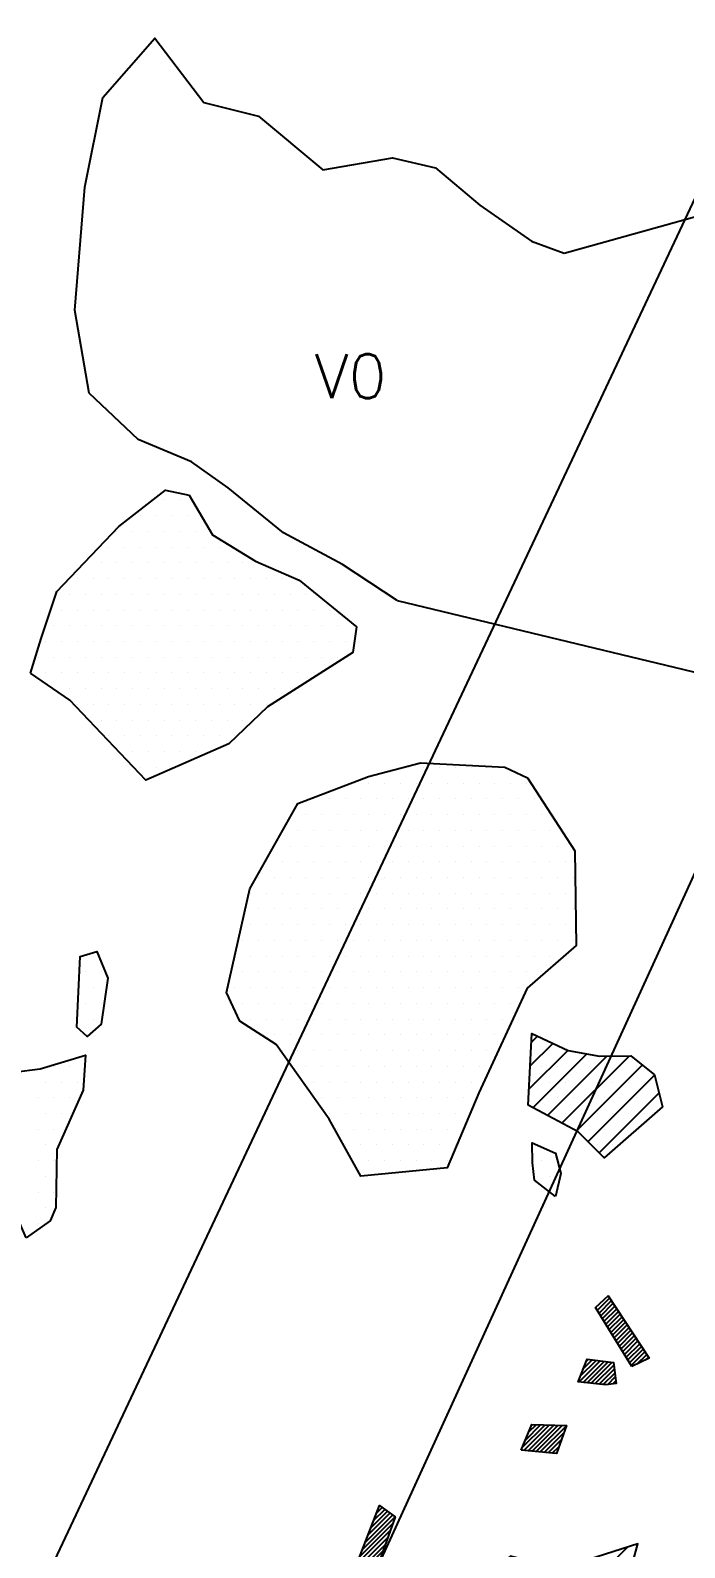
# Model space of a CAD drawing. Header units: metres. Extents: x -9.02 to -4.95, y -14.64 to -9.41.
# Drawn here: x -8 to -7.481, y -12.37 to -11.164 of the extents above; entities that cross this region are included whole.
import ezdxf

# ---------------------------------------------------------------- set-up
doc = ezdxf.new("R2010")
doc.units = ezdxf.units.M
doc.header["$LTSCALE"] = 25
doc.header["$MEASUREMENT"] = 0
doc.linetypes.add('STRICHPUNKTX2', pattern=[2, 1, -0.5, 0, -0.5])
doc.layers.get('0').update_dxf_attribs({"linetype": 'CONTINUOUS'})
for name, color, linetype in [('BEFUND', 1, 'CONTINUOUS'), ('BEFUNDSCHRAFF', 1, 'CONTINUOUS'), ('FEUER', 1, 'CONTINUOUS'), ('GRABUNGSGRENZE', 3, 'STRICHPUNKTX2'), ('KNOCHEN', 2, 'CONTINUOUS'), ('KNOCHENSCHRAFF', 2, 'CONTINUOUS'), ('STEINE', 4, 'CONTINUOUS'), ('STEINESCHRAFF', 4, 'CONTINUOUS')]:
    doc.layers.add(name, color=color, linetype=linetype)
doc.styles.get("Standard").update_dxf_attribs({"font": 'txt.shx'})

# ---------------------------------------------------------------- blocks, each defined once
blk = doc.blocks.new('*X2')
at = {"color": 0}
for p, q in [((-895.17, -1177.31), (-892.89, -1175.03)), ((-895.12, -1176.9), (-892.85, -1174.63)), ((-895.07, -1176.49), (-892.87, -1174.3)), ((-895.01, -1176.09), (-893.18, -1174.26)), ((-894.96, -1175.68), (-893.5, -1174.22)), ((-894.91, -1175.27), (-893.81, -1174.18)), ((-894.85, -1174.87), (-894.13, -1174.14)), ((-894.8, -1174.46), (-894.44, -1174.1)), ((-895.33, -1178.53), (-893.02, -1176.22)), ((-895.28, -1178.12), (-892.98, -1175.82)), ((-895.23, -1177.72), (-892.94, -1175.43)), ((-895.39, -1178.94), (-893.07, -1176.62)), ((-895.26, -1179.17), (-893.11, -1177.02)), ((-894.91, -1179.17), (-893.16, -1177.41)), ((-894.03, -1178.64), (-893.2, -1177.81)), ((-895.34, -1181.72), (-895.31, -1181.69)), ((-895.31, -1182.04), (-894.91, -1181.65)), ((-895.28, -1182.37), (-894.52, -1181.6)), ((-895.25, -1182.69), (-894.12, -1181.56)), ((-895.23, -1183.02), (-893.77, -1181.56)), ((-895.2, -1183.34), (-893.74, -1181.88)), ((-895.17, -1183.67), (-893.7, -1182.2)), ((-895.14, -1183.99), (-893.67, -1182.53)), ((-895.11, -1184.31), (-893.64, -1182.85)), ((-895.08, -1184.64), (-893.61, -1183.17)), ((-895.05, -1184.96), (-893.58, -1183.49)), ((-895.02, -1185.29), (-893.54, -1183.81)), ((-894.78, -1185.4), (-893.51, -1184.13)), ((-894.44, -1185.41), (-893.48, -1184.46)), ((-894.09, -1185.42), (-893.45, -1184.78)), ((-893.74, -1185.43), (-893.42, -1185.1)), ((-893.4, -1185.43), (-893.39, -1185.42)), ((-898.09, -1196.14), (-896.49, -1194.53)), ((-898.04, -1195.73), (-896.68, -1194.37)), ((-897.98, -1195.32), (-896.87, -1194.21)), ((-897.93, -1194.92), (-897.06, -1194.04)), ((-897.88, -1194.51), (-897.25, -1193.88)), ((-897.83, -1194.1), (-897.43, -1193.71)), ((-897.77, -1193.7), (-897.62, -1193.55)), ((-898.14, -1196.54), (-896.3, -1194.7)), ((-898.07, -1196.82), (-896.11, -1194.86)), ((-897.85, -1196.96), (-895.92, -1195.03)), ((-897.63, -1197.09), (-895.73, -1195.19)), ((-897.42, -1197.23), (-895.54, -1195.36)), ((-897.2, -1197.37), (-895.35, -1195.52)), ((-896.98, -1197.5), (-895.16, -1195.69)), ((-896.77, -1197.64), (-894.98, -1195.85)), ((-896.55, -1197.78), (-894.79, -1196.01)), ((-896.33, -1197.92), (-894.6, -1196.18)), ((-896.12, -1198.05), (-894.41, -1196.34)), ((-895.9, -1198.19), (-894.22, -1196.51)), ((-895.69, -1198.33), (-894.03, -1196.67)), ((-895.47, -1198.46), (-893.84, -1196.84)), ((-895.25, -1198.6), (-894.68, -1198.02)), ((-865.14, -1207.73), (-862.76, -1205.36)), ((-865.41, -1207.29), (-864.53, -1206.42)), ((-865.27, -1207.51), (-863.33, -1205.57)), ((-864.8, -1207.75), (-862.57, -1205.51)), ((-864.11, -1207.41), (-862.37, -1205.67)), ((-863.42, -1207.07), (-862.17, -1205.82)), ((-862.73, -1206.74), (-861.97, -1205.98)), ((-862.04, -1206.4), (-861.77, -1206.13)), ((-754.98, -1218.13), (-754, -1217.15)), ((-754.84, -1218.35), (-753.86, -1217.37)), ((-755.11, -1217.92), (-755.06, -1217.86)), ((-754.71, -1218.57), (-753.72, -1217.58)), ((-754.58, -1218.79), (-753.58, -1217.8)), ((-754.44, -1219.01), (-753.44, -1218.01)), ((-754.31, -1219.23), (-753.3, -1218.22)), ((-754.17, -1219.45), (-753.16, -1218.44)), ((-754.04, -1219.67), (-753.02, -1218.65)), ((-753.9, -1219.89), (-752.88, -1218.86)), ((-753.77, -1220.11), (-752.74, -1219.08)), ((-753.64, -1220.33), (-752.6, -1219.29)), ((-753.5, -1220.55), (-752.46, -1219.5)), ((-753.37, -1220.76), (-752.32, -1219.72)), ((-753.23, -1220.98), (-752.18, -1219.93)), ((-753.1, -1221.2), (-752.04, -1220.15)), ((-752.96, -1221.42), (-751.9, -1220.36)), ((-752.83, -1221.64), (-751.76, -1220.57)), ((-752.69, -1221.86), (-751.62, -1220.79)), ((-752.56, -1222.08), (-751.48, -1221)), ((-756.43, -1223.82), (-754.75, -1222.15)), ((-756.31, -1223.35), (-755.07, -1222.12)), ((-756.11, -1223.86), (-754.44, -1222.19)), ((-756.08, -1222.77), (-755.39, -1222.08)), ((-755.86, -1222.19), (-755.71, -1222.04)), ((-755.79, -1223.89), (-754.12, -1222.22)), ((-755.47, -1223.93), (-753.8, -1222.26)), ((-752.43, -1222.3), (-751.34, -1221.21)), ((-752.29, -1222.52), (-751.2, -1221.43)), ((-751.84, -1222.42), (-751.06, -1221.64)), ((-751.15, -1222.08), (-750.92, -1221.86)), ((-755.15, -1223.96), (-753.68, -1222.49)), ((-754.83, -1224), (-753.64, -1222.8)), ((-754.51, -1224.03), (-753.6, -1223.12)), ((-754.16, -1224.03), (-753.56, -1223.43)), ((-753.75, -1223.98), (-753.52, -1223.74)), ((-760.94, -1229.04), (-759.13, -1227.23)), ((-760.8, -1229.26), (-758.78, -1227.24)), ((-760.69, -1228.44), (-759.47, -1227.22)), ((-760.48, -1229.29), (-758.44, -1227.25)), ((-760.44, -1227.83), (-759.81, -1227.21)), ((-760.19, -1227.23), (-760.16, -1227.2)), ((-760.16, -1229.33), (-758.1, -1227.26)), ((-759.84, -1229.36), (-757.75, -1227.27)), ((-759.52, -1229.39), (-757.44, -1227.31)), ((-759.2, -1229.42), (-757.63, -1227.86)), ((-758.88, -1229.46), (-757.83, -1228.41)), ((-758.56, -1229.49), (-758.02, -1228.96)), ((-758.23, -1229.52), (-758.22, -1229.5)), ((-773.17, -1235.97), (-771.45, -1234.25)), ((-772.94, -1235.39), (-771.65, -1234.1)), ((-772.72, -1234.81), (-771.86, -1233.95)), ((-772.49, -1234.23), (-772.06, -1233.8)), ((-772.27, -1233.66), (-772.26, -1233.65)), ((-773.84, -1237.7), (-771.23, -1235.09)), ((-773.62, -1237.13), (-771.04, -1234.55)), ((-773.39, -1236.55), (-771.25, -1234.4)), ((-774.29, -1238.86), (-771.62, -1236.19)), ((-774.08, -1239.01), (-771.81, -1236.74)), ((-774.07, -1238.28), (-771.42, -1235.64)), ((-773.84, -1239.12), (-772.01, -1237.28)), ((-773.6, -1239.23), (-772.2, -1237.83)), ((-773.36, -1239.35), (-772.39, -1238.38)), ((-773.12, -1239.46), (-772.59, -1238.93)), ((-772.88, -1239.57), (-772.78, -1239.47))]:
    blk.add_line(p, q, dxfattribs=at)
blk = doc.blocks.new('*X7')
at = {"color": 0}
for p, q in [((-760.31, -1198.71), (-758.52, -1196.93)), ((-760.21, -1196.84), (-759.72, -1196.36)), ((-760.41, -1200.58), (-757.32, -1197.5)), ((-760.1, -1202.05), (-755.82, -1197.76)), ((-758.95, -1202.66), (-754.23, -1197.94)), ((-757.79, -1203.27), (-752.44, -1197.92)), ((-756.63, -1203.88), (-751.41, -1198.65)), ((-755.72, -1204.73), (-750.43, -1199.45)), ((-754.84, -1205.62), (-750.08, -1200.86)), ((-764.21, -1241.51), (-760.66, -1237.96)), ((-761.79, -1244.39), (-755.18, -1237.78)), ((-760.51, -1244.88), (-752.58, -1236.95)), ((-764.42, -1239.94), (-763.27, -1238.8)), ((-763.52, -1242.58), (-759, -1238.07)), ((-762.71, -1243.54), (-757.28, -1238.12)), ((-759.22, -1245.36), (-752.22, -1238.36)), ((-757.94, -1245.84), (-752.81, -1240.71)), ((-756.24, -1245.91), (-752.94, -1242.61)), ((-754.51, -1245.95), (-752.53, -1243.96))]:
    blk.add_line(p, q, dxfattribs=at)
blk = doc.blocks.new('*X8')
at = {"color": 0}
for p, q in [((-789.375, -1153.75), (-789.375, -1153.75)), ((-788.125, -1153.75), (-788.125, -1153.75)), ((-791.25, -1155), (-791.25, -1155)), ((-790, -1155), (-790, -1155)), ((-788.75, -1155), (-788.75, -1155)), ((-787.5, -1155), (-787.5, -1155)), ((-793.125, -1156.25), (-793.125, -1156.25)), ((-791.875, -1156.25), (-791.875, -1156.25)), ((-790.625, -1156.25), (-790.625, -1156.25)), ((-789.375, -1156.25), (-789.375, -1156.25)), ((-788.125, -1156.25), (-788.125, -1156.25)), ((-786.875, -1156.25), (-786.875, -1156.25)), ((-793.75, -1157.5), (-793.75, -1157.5)), ((-792.5, -1157.5), (-792.5, -1157.5)), ((-791.25, -1157.5), (-791.25, -1157.5)), ((-790, -1157.5), (-790, -1157.5)), ((-788.75, -1157.5), (-788.75, -1157.5)), ((-787.5, -1157.5), (-787.5, -1157.5)), ((-786.25, -1157.5), (-786.25, -1157.5)), ((-785, -1157.5), (-785, -1157.5)), ((-795.625, -1158.75), (-795.625, -1158.75)), ((-794.375, -1158.75), (-794.375, -1158.75)), ((-793.125, -1158.75), (-793.125, -1158.75)), ((-791.875, -1158.75), (-791.875, -1158.75)), ((-790.625, -1158.75), (-790.625, -1158.75)), ((-789.375, -1158.75), (-789.375, -1158.75)), ((-788.125, -1158.75), (-788.125, -1158.75)), ((-786.875, -1158.75), (-786.875, -1158.75)), ((-785.625, -1158.75), (-785.625, -1158.75)), ((-784.375, -1158.75), (-784.375, -1158.75)), ((-783.125, -1158.75), (-783.125, -1158.75)), ((-781.875, -1158.75), (-781.875, -1158.75)), ((-796.25, -1160), (-796.25, -1160)), ((-795, -1160), (-795, -1160)), ((-793.75, -1160), (-793.75, -1160)), ((-792.5, -1160), (-792.5, -1160)), ((-791.25, -1160), (-791.25, -1160)), ((-790, -1160), (-790, -1160)), ((-788.75, -1160), (-788.75, -1160)), ((-787.5, -1160), (-787.5, -1160)), ((-786.25, -1160), (-786.25, -1160)), ((-785, -1160), (-785, -1160)), ((-783.75, -1160), (-783.75, -1160)), ((-782.5, -1160), (-782.5, -1160)), ((-781.25, -1160), (-781.25, -1160)), ((-780, -1160), (-780, -1160)), ((-796.875, -1161.25), (-796.875, -1161.25)), ((-795.625, -1161.25), (-795.625, -1161.25)), ((-794.375, -1161.25), (-794.375, -1161.25)), ((-793.125, -1161.25), (-793.125, -1161.25)), ((-791.875, -1161.25), (-791.875, -1161.25)), ((-790.625, -1161.25), (-790.625, -1161.25)), ((-789.375, -1161.25), (-789.375, -1161.25)), ((-788.125, -1161.25), (-788.125, -1161.25)), ((-786.875, -1161.25), (-786.875, -1161.25)), ((-785.625, -1161.25), (-785.625, -1161.25)), ((-784.375, -1161.25), (-784.375, -1161.25)), ((-783.125, -1161.25), (-783.125, -1161.25)), ((-781.875, -1161.25), (-781.875, -1161.25)), ((-780.625, -1161.25), (-780.625, -1161.25)), ((-779.375, -1161.25), (-779.375, -1161.25)), ((-778.125, -1161.25), (-778.125, -1161.25)), ((-797.5, -1162.5), (-797.5, -1162.5)), ((-796.25, -1162.5), (-796.25, -1162.5)), ((-795, -1162.5), (-795, -1162.5)), ((-793.75, -1162.5), (-793.75, -1162.5)), ((-792.5, -1162.5), (-792.5, -1162.5)), ((-791.25, -1162.5), (-791.25, -1162.5)), ((-790, -1162.5), (-790, -1162.5)), ((-788.75, -1162.5), (-788.75, -1162.5)), ((-787.5, -1162.5), (-787.5, -1162.5)), ((-786.25, -1162.5), (-786.25, -1162.5)), ((-785, -1162.5), (-785, -1162.5)), ((-783.75, -1162.5), (-783.75, -1162.5)), ((-782.5, -1162.5), (-782.5, -1162.5)), ((-781.25, -1162.5), (-781.25, -1162.5)), ((-780, -1162.5), (-780, -1162.5)), ((-778.75, -1162.5), (-778.75, -1162.5)), ((-777.5, -1162.5), (-777.5, -1162.5)), ((-776.25, -1162.5), (-776.25, -1162.5)), ((-798.125, -1163.75), (-798.125, -1163.75)), ((-796.875, -1163.75), (-796.875, -1163.75)), ((-795.625, -1163.75), (-795.625, -1163.75)), ((-794.375, -1163.75), (-794.375, -1163.75)), ((-793.125, -1163.75), (-793.125, -1163.75)), ((-791.875, -1163.75), (-791.875, -1163.75)), ((-790.625, -1163.75), (-790.625, -1163.75)), ((-789.375, -1163.75), (-789.375, -1163.75)), ((-788.125, -1163.75), (-788.125, -1163.75)), ((-786.875, -1163.75), (-786.875, -1163.75)), ((-785.625, -1163.75), (-785.625, -1163.75)), ((-784.375, -1163.75), (-784.375, -1163.75)), ((-783.125, -1163.75), (-783.125, -1163.75)), ((-781.875, -1163.75), (-781.875, -1163.75)), ((-780.625, -1163.75), (-780.625, -1163.75)), ((-779.375, -1163.75), (-779.375, -1163.75)), ((-778.125, -1163.75), (-778.125, -1163.75)), ((-776.875, -1163.75), (-776.875, -1163.75)), ((-775.625, -1163.75), (-775.625, -1163.75)), ((-774.375, -1163.75), (-774.375, -1163.75)), ((-798.75, -1165), (-798.75, -1165)), ((-797.5, -1165), (-797.5, -1165)), ((-796.25, -1165), (-796.25, -1165)), ((-795, -1165), (-795, -1165)), ((-793.75, -1165), (-793.75, -1165)), ((-792.5, -1165), (-792.5, -1165)), ((-791.25, -1165), (-791.25, -1165)), ((-790, -1165), (-790, -1165)), ((-788.75, -1165), (-788.75, -1165)), ((-787.5, -1165), (-787.5, -1165)), ((-786.25, -1165), (-786.25, -1165)), ((-785, -1165), (-785, -1165)), ((-783.75, -1165), (-783.75, -1165)), ((-782.5, -1165), (-782.5, -1165)), ((-781.25, -1165), (-781.25, -1165)), ((-780, -1165), (-780, -1165)), ((-778.75, -1165), (-778.75, -1165)), ((-777.5, -1165), (-777.5, -1165)), ((-776.25, -1165), (-776.25, -1165)), ((-775, -1165), (-775, -1165)), ((-799.375, -1166.25), (-799.375, -1166.25)), ((-798.125, -1166.25), (-798.125, -1166.25)), ((-796.875, -1166.25), (-796.875, -1166.25)), ((-795.625, -1166.25), (-795.625, -1166.25)), ((-794.375, -1166.25), (-794.375, -1166.25)), ((-793.125, -1166.25), (-793.125, -1166.25)), ((-791.875, -1166.25), (-791.875, -1166.25)), ((-790.625, -1166.25), (-790.625, -1166.25)), ((-789.375, -1166.25), (-789.375, -1166.25)), ((-788.125, -1166.25), (-788.125, -1166.25)), ((-786.875, -1166.25), (-786.875, -1166.25)), ((-785.625, -1166.25), (-785.625, -1166.25)), ((-784.375, -1166.25), (-784.375, -1166.25)), ((-783.125, -1166.25), (-783.125, -1166.25)), ((-781.875, -1166.25), (-781.875, -1166.25)), ((-780.625, -1166.25), (-780.625, -1166.25)), ((-779.375, -1166.25), (-779.375, -1166.25)), ((-778.125, -1166.25), (-778.125, -1166.25)), ((-776.875, -1166.25), (-776.875, -1166.25)), ((-775.625, -1166.25), (-775.625, -1166.25)), ((-798.75, -1167.5), (-798.75, -1167.5)), ((-797.5, -1167.5), (-797.5, -1167.5)), ((-796.25, -1167.5), (-796.25, -1167.5)), ((-795, -1167.5), (-795, -1167.5)), ((-793.75, -1167.5), (-793.75, -1167.5)), ((-792.5, -1167.5), (-792.5, -1167.5)), ((-791.25, -1167.5), (-791.25, -1167.5)), ((-790, -1167.5), (-790, -1167.5)), ((-788.75, -1167.5), (-788.75, -1167.5)), ((-787.5, -1167.5), (-787.5, -1167.5)), ((-786.25, -1167.5), (-786.25, -1167.5)), ((-785, -1167.5), (-785, -1167.5)), ((-783.75, -1167.5), (-783.75, -1167.5)), ((-782.5, -1167.5), (-782.5, -1167.5)), ((-781.25, -1167.5), (-781.25, -1167.5)), ((-780, -1167.5), (-780, -1167.5)), ((-778.75, -1167.5), (-778.75, -1167.5)), ((-777.5, -1167.5), (-777.5, -1167.5)), ((-798.125, -1168.75), (-798.125, -1168.75)), ((-796.875, -1168.75), (-796.875, -1168.75)), ((-795.625, -1168.75), (-795.625, -1168.75)), ((-794.375, -1168.75), (-794.375, -1168.75)), ((-793.125, -1168.75), (-793.125, -1168.75)), ((-791.875, -1168.75), (-791.875, -1168.75)), ((-790.625, -1168.75), (-790.625, -1168.75)), ((-789.375, -1168.75), (-789.375, -1168.75)), ((-788.125, -1168.75), (-788.125, -1168.75)), ((-786.875, -1168.75), (-786.875, -1168.75)), ((-785.625, -1168.75), (-785.625, -1168.75)), ((-784.375, -1168.75), (-784.375, -1168.75)), ((-783.125, -1168.75), (-783.125, -1168.75)), ((-781.875, -1168.75), (-781.875, -1168.75)), ((-780.625, -1168.75), (-780.625, -1168.75)), ((-779.375, -1168.75), (-779.375, -1168.75)), ((-796.25, -1170), (-796.25, -1170)), ((-795, -1170), (-795, -1170)), ((-793.75, -1170), (-793.75, -1170)), ((-792.5, -1170), (-792.5, -1170)), ((-791.25, -1170), (-791.25, -1170)), ((-790, -1170), (-790, -1170)), ((-788.75, -1170), (-788.75, -1170)), ((-787.5, -1170), (-787.5, -1170)), ((-786.25, -1170), (-786.25, -1170)), ((-785, -1170), (-785, -1170)), ((-783.75, -1170), (-783.75, -1170)), ((-782.5, -1170), (-782.5, -1170)), ((-781.25, -1170), (-781.25, -1170)), ((-794.375, -1171.25), (-794.375, -1171.25)), ((-793.125, -1171.25), (-793.125, -1171.25)), ((-791.875, -1171.25), (-791.875, -1171.25)), ((-790.625, -1171.25), (-790.625, -1171.25)), ((-789.375, -1171.25), (-789.375, -1171.25)), ((-788.125, -1171.25), (-788.125, -1171.25)), ((-786.875, -1171.25), (-786.875, -1171.25)), ((-785.625, -1171.25), (-785.625, -1171.25)), ((-784.375, -1171.25), (-784.375, -1171.25)), ((-783.125, -1171.25), (-783.125, -1171.25)), ((-793.75, -1172.5), (-793.75, -1172.5)), ((-792.5, -1172.5), (-792.5, -1172.5)), ((-791.25, -1172.5), (-791.25, -1172.5)), ((-790, -1172.5), (-790, -1172.5)), ((-788.75, -1172.5), (-788.75, -1172.5)), ((-787.5, -1172.5), (-787.5, -1172.5)), ((-786.25, -1172.5), (-786.25, -1172.5)), ((-785, -1172.5), (-785, -1172.5)), ((-783.75, -1172.5), (-783.75, -1172.5)), ((-791.875, -1173.75), (-791.875, -1173.75)), ((-790.625, -1173.75), (-790.625, -1173.75)), ((-789.375, -1173.75), (-789.375, -1173.75)), ((-788.125, -1173.75), (-788.125, -1173.75)), ((-786.875, -1173.75), (-786.875, -1173.75)), ((-791.25, -1175), (-791.25, -1175)), ((-790, -1175), (-790, -1175)), ((-788.75, -1175), (-788.75, -1175)), ((-770, -1175), (-770, -1175)), ((-768.75, -1175), (-768.75, -1175)), ((-767.5, -1175), (-767.5, -1175)), ((-766.25, -1175), (-766.25, -1175)), ((-765, -1175), (-765, -1175)), ((-763.75, -1175), (-763.75, -1175)), ((-762.5, -1175), (-762.5, -1175)), ((-774.375, -1176.25), (-774.375, -1176.25)), ((-773.125, -1176.25), (-773.125, -1176.25)), ((-771.875, -1176.25), (-771.875, -1176.25)), ((-770.625, -1176.25), (-770.625, -1176.25)), ((-769.375, -1176.25), (-769.375, -1176.25)), ((-768.125, -1176.25), (-768.125, -1176.25)), ((-766.875, -1176.25), (-766.875, -1176.25)), ((-765.625, -1176.25), (-765.625, -1176.25)), ((-764.375, -1176.25), (-764.375, -1176.25)), ((-763.125, -1176.25), (-763.125, -1176.25)), ((-761.875, -1176.25), (-761.875, -1176.25)), ((-760.625, -1176.25), (-760.625, -1176.25)), ((-777.5, -1177.5), (-777.5, -1177.5)), ((-776.25, -1177.5), (-776.25, -1177.5)), ((-775, -1177.5), (-775, -1177.5)), ((-773.75, -1177.5), (-773.75, -1177.5)), ((-772.5, -1177.5), (-772.5, -1177.5)), ((-771.25, -1177.5), (-771.25, -1177.5)), ((-770, -1177.5), (-770, -1177.5)), ((-768.75, -1177.5), (-768.75, -1177.5)), ((-767.5, -1177.5), (-767.5, -1177.5)), ((-766.25, -1177.5), (-766.25, -1177.5)), ((-765, -1177.5), (-765, -1177.5)), ((-763.75, -1177.5), (-763.75, -1177.5)), ((-762.5, -1177.5), (-762.5, -1177.5)), ((-761.25, -1177.5), (-761.25, -1177.5)), ((-760, -1177.5), (-760, -1177.5)), ((-778.125, -1178.75), (-778.125, -1178.75)), ((-776.875, -1178.75), (-776.875, -1178.75)), ((-775.625, -1178.75), (-775.625, -1178.75)), ((-774.375, -1178.75), (-774.375, -1178.75)), ((-773.125, -1178.75), (-773.125, -1178.75)), ((-771.875, -1178.75), (-771.875, -1178.75)), ((-770.625, -1178.75), (-770.625, -1178.75)), ((-769.375, -1178.75), (-769.375, -1178.75)), ((-768.125, -1178.75), (-768.125, -1178.75)), ((-766.875, -1178.75), (-766.875, -1178.75)), ((-765.625, -1178.75), (-765.625, -1178.75)), ((-764.375, -1178.75), (-764.375, -1178.75)), ((-763.125, -1178.75), (-763.125, -1178.75)), ((-761.875, -1178.75), (-761.875, -1178.75)), ((-760.625, -1178.75), (-760.625, -1178.75)), ((-759.375, -1178.75), (-759.375, -1178.75)), ((-778.75, -1180), (-778.75, -1180)), ((-777.5, -1180), (-777.5, -1180)), ((-776.25, -1180), (-776.25, -1180)), ((-775, -1180), (-775, -1180)), ((-773.75, -1180), (-773.75, -1180)), ((-772.5, -1180), (-772.5, -1180)), ((-771.25, -1180), (-771.25, -1180)), ((-770, -1180), (-770, -1180)), ((-768.75, -1180), (-768.75, -1180)), ((-767.5, -1180), (-767.5, -1180)), ((-766.25, -1180), (-766.25, -1180)), ((-765, -1180), (-765, -1180)), ((-763.75, -1180), (-763.75, -1180)), ((-762.5, -1180), (-762.5, -1180)), ((-761.25, -1180), (-761.25, -1180)), ((-760, -1180), (-760, -1180)), ((-758.75, -1180), (-758.75, -1180)), ((-780.625, -1181.25), (-780.625, -1181.25)), ((-779.375, -1181.25), (-779.375, -1181.25)), ((-778.125, -1181.25), (-778.125, -1181.25)), ((-776.875, -1181.25), (-776.875, -1181.25)), ((-775.625, -1181.25), (-775.625, -1181.25)), ((-774.375, -1181.25), (-774.375, -1181.25)), ((-773.125, -1181.25), (-773.125, -1181.25)), ((-771.875, -1181.25), (-771.875, -1181.25)), ((-770.625, -1181.25), (-770.625, -1181.25)), ((-769.375, -1181.25), (-769.375, -1181.25)), ((-768.125, -1181.25), (-768.125, -1181.25)), ((-766.875, -1181.25), (-766.875, -1181.25)), ((-765.625, -1181.25), (-765.625, -1181.25)), ((-764.375, -1181.25), (-764.375, -1181.25)), ((-763.125, -1181.25), (-763.125, -1181.25)), ((-761.875, -1181.25), (-761.875, -1181.25)), ((-760.625, -1181.25), (-760.625, -1181.25)), ((-759.375, -1181.25), (-759.375, -1181.25)), ((-758.125, -1181.25), (-758.125, -1181.25)), ((-781.25, -1182.5), (-781.25, -1182.5)), ((-780, -1182.5), (-780, -1182.5)), ((-778.75, -1182.5), (-778.75, -1182.5)), ((-777.5, -1182.5), (-777.5, -1182.5)), ((-776.25, -1182.5), (-776.25, -1182.5)), ((-775, -1182.5), (-775, -1182.5)), ((-773.75, -1182.5), (-773.75, -1182.5)), ((-772.5, -1182.5), (-772.5, -1182.5)), ((-771.25, -1182.5), (-771.25, -1182.5)), ((-770, -1182.5), (-770, -1182.5)), ((-768.75, -1182.5), (-768.75, -1182.5)), ((-767.5, -1182.5), (-767.5, -1182.5)), ((-766.25, -1182.5), (-766.25, -1182.5)), ((-765, -1182.5), (-765, -1182.5)), ((-763.75, -1182.5), (-763.75, -1182.5)), ((-762.5, -1182.5), (-762.5, -1182.5)), ((-761.25, -1182.5), (-761.25, -1182.5)), ((-760, -1182.5), (-760, -1182.5)), ((-758.75, -1182.5), (-758.75, -1182.5)), ((-757.5, -1182.5), (-757.5, -1182.5)), ((-781.875, -1183.75), (-781.875, -1183.75)), ((-780.625, -1183.75), (-780.625, -1183.75)), ((-779.375, -1183.75), (-779.375, -1183.75)), ((-778.125, -1183.75), (-778.125, -1183.75)), ((-776.875, -1183.75), (-776.875, -1183.75)), ((-775.625, -1183.75), (-775.625, -1183.75)), ((-774.375, -1183.75), (-774.375, -1183.75)), ((-773.125, -1183.75), (-773.125, -1183.75)), ((-771.875, -1183.75), (-771.875, -1183.75)), ((-770.625, -1183.75), (-770.625, -1183.75)), ((-769.375, -1183.75), (-769.375, -1183.75)), ((-768.125, -1183.75), (-768.125, -1183.75)), ((-766.875, -1183.75), (-766.875, -1183.75)), ((-765.625, -1183.75), (-765.625, -1183.75)), ((-764.375, -1183.75), (-764.375, -1183.75)), ((-763.125, -1183.75), (-763.125, -1183.75)), ((-761.875, -1183.75), (-761.875, -1183.75)), ((-760.625, -1183.75), (-760.625, -1183.75)), ((-759.375, -1183.75), (-759.375, -1183.75)), ((-758.125, -1183.75), (-758.125, -1183.75)), ((-756.875, -1183.75), (-756.875, -1183.75)), ((-782.5, -1185), (-782.5, -1185)), ((-781.25, -1185), (-781.25, -1185)), ((-780, -1185), (-780, -1185)), ((-778.75, -1185), (-778.75, -1185)), ((-777.5, -1185), (-777.5, -1185)), ((-776.25, -1185), (-776.25, -1185)), ((-775, -1185), (-775, -1185)), ((-773.75, -1185), (-773.75, -1185)), ((-772.5, -1185), (-772.5, -1185)), ((-771.25, -1185), (-771.25, -1185)), ((-770, -1185), (-770, -1185)), ((-768.75, -1185), (-768.75, -1185)), ((-767.5, -1185), (-767.5, -1185)), ((-766.25, -1185), (-766.25, -1185)), ((-765, -1185), (-765, -1185)), ((-763.75, -1185), (-763.75, -1185)), ((-762.5, -1185), (-762.5, -1185)), ((-761.25, -1185), (-761.25, -1185)), ((-760, -1185), (-760, -1185)), ((-758.75, -1185), (-758.75, -1185)), ((-757.5, -1185), (-757.5, -1185)), ((-781.875, -1186.25), (-781.875, -1186.25)), ((-780.625, -1186.25), (-780.625, -1186.25)), ((-779.375, -1186.25), (-779.375, -1186.25)), ((-778.125, -1186.25), (-778.125, -1186.25)), ((-776.875, -1186.25), (-776.875, -1186.25)), ((-775.625, -1186.25), (-775.625, -1186.25)), ((-774.375, -1186.25), (-774.375, -1186.25)), ((-773.125, -1186.25), (-773.125, -1186.25)), ((-771.875, -1186.25), (-771.875, -1186.25)), ((-770.625, -1186.25), (-770.625, -1186.25)), ((-769.375, -1186.25), (-769.375, -1186.25)), ((-768.125, -1186.25), (-768.125, -1186.25)), ((-766.875, -1186.25), (-766.875, -1186.25)), ((-765.625, -1186.25), (-765.625, -1186.25)), ((-764.375, -1186.25), (-764.375, -1186.25)), ((-763.125, -1186.25), (-763.125, -1186.25)), ((-761.875, -1186.25), (-761.875, -1186.25)), ((-760.625, -1186.25), (-760.625, -1186.25)), ((-759.375, -1186.25), (-759.375, -1186.25)), ((-758.125, -1186.25), (-758.125, -1186.25)), ((-756.875, -1186.25), (-756.875, -1186.25)), ((-782.5, -1187.5), (-782.5, -1187.5)), ((-781.25, -1187.5), (-781.25, -1187.5)), ((-780, -1187.5), (-780, -1187.5)), ((-778.75, -1187.5), (-778.75, -1187.5)), ((-777.5, -1187.5), (-777.5, -1187.5)), ((-776.25, -1187.5), (-776.25, -1187.5)), ((-775, -1187.5), (-775, -1187.5)), ((-773.75, -1187.5), (-773.75, -1187.5)), ((-772.5, -1187.5), (-772.5, -1187.5)), ((-771.25, -1187.5), (-771.25, -1187.5)), ((-770, -1187.5), (-770, -1187.5)), ((-768.75, -1187.5), (-768.75, -1187.5)), ((-767.5, -1187.5), (-767.5, -1187.5)), ((-766.25, -1187.5), (-766.25, -1187.5)), ((-765, -1187.5), (-765, -1187.5)), ((-763.75, -1187.5), (-763.75, -1187.5)), ((-762.5, -1187.5), (-762.5, -1187.5)), ((-761.25, -1187.5), (-761.25, -1187.5)), ((-760, -1187.5), (-760, -1187.5)), ((-758.75, -1187.5), (-758.75, -1187.5)), ((-757.5, -1187.5), (-757.5, -1187.5)), ((-783.125, -1188.75), (-783.125, -1188.75)), ((-781.875, -1188.75), (-781.875, -1188.75)), ((-780.625, -1188.75), (-780.625, -1188.75)), ((-779.375, -1188.75), (-779.375, -1188.75)), ((-778.125, -1188.75), (-778.125, -1188.75)), ((-776.875, -1188.75), (-776.875, -1188.75)), ((-775.625, -1188.75), (-775.625, -1188.75)), ((-774.375, -1188.75), (-774.375, -1188.75)), ((-773.125, -1188.75), (-773.125, -1188.75)), ((-771.875, -1188.75), (-771.875, -1188.75)), ((-770.625, -1188.75), (-770.625, -1188.75)), ((-769.375, -1188.75), (-769.375, -1188.75)), ((-768.125, -1188.75), (-768.125, -1188.75)), ((-766.875, -1188.75), (-766.875, -1188.75)), ((-765.625, -1188.75), (-765.625, -1188.75)), ((-764.375, -1188.75), (-764.375, -1188.75)), ((-763.125, -1188.75), (-763.125, -1188.75)), ((-761.875, -1188.75), (-761.875, -1188.75)), ((-760.625, -1188.75), (-760.625, -1188.75)), ((-759.375, -1188.75), (-759.375, -1188.75)), ((-758.125, -1188.75), (-758.125, -1188.75)), ((-756.875, -1188.75), (-756.875, -1188.75)), ((-795, -1190), (-795, -1190)), ((-783.75, -1190), (-783.75, -1190)), ((-782.5, -1190), (-782.5, -1190)), ((-781.25, -1190), (-781.25, -1190)), ((-780, -1190), (-780, -1190)), ((-778.75, -1190), (-778.75, -1190)), ((-777.5, -1190), (-777.5, -1190)), ((-776.25, -1190), (-776.25, -1190)), ((-775, -1190), (-775, -1190)), ((-773.75, -1190), (-773.75, -1190)), ((-772.5, -1190), (-772.5, -1190)), ((-771.25, -1190), (-771.25, -1190)), ((-770, -1190), (-770, -1190)), ((-768.75, -1190), (-768.75, -1190)), ((-767.5, -1190), (-767.5, -1190)), ((-766.25, -1190), (-766.25, -1190)), ((-765, -1190), (-765, -1190)), ((-763.75, -1190), (-763.75, -1190)), ((-762.5, -1190), (-762.5, -1190)), ((-761.25, -1190), (-761.25, -1190)), ((-760, -1190), (-760, -1190)), ((-758.75, -1190), (-758.75, -1190)), ((-795.625, -1191.25), (-795.625, -1191.25)), ((-794.375, -1191.25), (-794.375, -1191.25)), ((-783.125, -1191.25), (-783.125, -1191.25)), ((-781.875, -1191.25), (-781.875, -1191.25)), ((-780.625, -1191.25), (-780.625, -1191.25)), ((-779.375, -1191.25), (-779.375, -1191.25)), ((-778.125, -1191.25), (-778.125, -1191.25)), ((-776.875, -1191.25), (-776.875, -1191.25)), ((-775.625, -1191.25), (-775.625, -1191.25)), ((-774.375, -1191.25), (-774.375, -1191.25)), ((-773.125, -1191.25), (-773.125, -1191.25)), ((-771.875, -1191.25), (-771.875, -1191.25)), ((-770.625, -1191.25), (-770.625, -1191.25)), ((-769.375, -1191.25), (-769.375, -1191.25)), ((-768.125, -1191.25), (-768.125, -1191.25)), ((-766.875, -1191.25), (-766.875, -1191.25)), ((-765.625, -1191.25), (-765.625, -1191.25)), ((-764.375, -1191.25), (-764.375, -1191.25)), ((-763.125, -1191.25), (-763.125, -1191.25)), ((-761.875, -1191.25), (-761.875, -1191.25)), ((-760.625, -1191.25), (-760.625, -1191.25)), ((-759.375, -1191.25), (-759.375, -1191.25)), ((-795, -1192.5), (-795, -1192.5)), ((-783.75, -1192.5), (-783.75, -1192.5)), ((-782.5, -1192.5), (-782.5, -1192.5)), ((-781.25, -1192.5), (-781.25, -1192.5)), ((-780, -1192.5), (-780, -1192.5)), ((-778.75, -1192.5), (-778.75, -1192.5)), ((-777.5, -1192.5), (-777.5, -1192.5)), ((-776.25, -1192.5), (-776.25, -1192.5)), ((-775, -1192.5), (-775, -1192.5)), ((-773.75, -1192.5), (-773.75, -1192.5)), ((-772.5, -1192.5), (-772.5, -1192.5)), ((-771.25, -1192.5), (-771.25, -1192.5)), ((-770, -1192.5), (-770, -1192.5)), ((-768.75, -1192.5), (-768.75, -1192.5)), ((-767.5, -1192.5), (-767.5, -1192.5)), ((-766.25, -1192.5), (-766.25, -1192.5)), ((-765, -1192.5), (-765, -1192.5)), ((-763.75, -1192.5), (-763.75, -1192.5)), ((-762.5, -1192.5), (-762.5, -1192.5)), ((-761.25, -1192.5), (-761.25, -1192.5)), ((-795.625, -1193.75), (-795.625, -1193.75)), ((-794.375, -1193.75), (-794.375, -1193.75)), ((-783.125, -1193.75), (-783.125, -1193.75)), ((-781.875, -1193.75), (-781.875, -1193.75)), ((-780.625, -1193.75), (-780.625, -1193.75)), ((-779.375, -1193.75), (-779.375, -1193.75)), ((-778.125, -1193.75), (-778.125, -1193.75)), ((-776.875, -1193.75), (-776.875, -1193.75)), ((-775.625, -1193.75), (-775.625, -1193.75)), ((-774.375, -1193.75), (-774.375, -1193.75)), ((-773.125, -1193.75), (-773.125, -1193.75)), ((-771.875, -1193.75), (-771.875, -1193.75)), ((-770.625, -1193.75), (-770.625, -1193.75)), ((-769.375, -1193.75), (-769.375, -1193.75)), ((-768.125, -1193.75), (-768.125, -1193.75)), ((-766.875, -1193.75), (-766.875, -1193.75)), ((-765.625, -1193.75), (-765.625, -1193.75)), ((-764.375, -1193.75), (-764.375, -1193.75)), ((-763.125, -1193.75), (-763.125, -1193.75)), ((-761.875, -1193.75), (-761.875, -1193.75)), ((-796.25, -1195), (-796.25, -1195)), ((-795, -1195), (-795, -1195)), ((-782.5, -1195), (-782.5, -1195)), ((-781.25, -1195), (-781.25, -1195)), ((-780, -1195), (-780, -1195)), ((-778.75, -1195), (-778.75, -1195)), ((-777.5, -1195), (-777.5, -1195)), ((-776.25, -1195), (-776.25, -1195)), ((-775, -1195), (-775, -1195)), ((-773.75, -1195), (-773.75, -1195)), ((-772.5, -1195), (-772.5, -1195)), ((-771.25, -1195), (-771.25, -1195)), ((-770, -1195), (-770, -1195)), ((-768.75, -1195), (-768.75, -1195)), ((-767.5, -1195), (-767.5, -1195)), ((-766.25, -1195), (-766.25, -1195)), ((-765, -1195), (-765, -1195)), ((-763.75, -1195), (-763.75, -1195)), ((-762.5, -1195), (-762.5, -1195)), ((-795.625, -1196.25), (-795.625, -1196.25)), ((-780.625, -1196.25), (-780.625, -1196.25)), ((-779.375, -1196.25), (-779.375, -1196.25)), ((-778.125, -1196.25), (-778.125, -1196.25)), ((-776.875, -1196.25), (-776.875, -1196.25)), ((-775.625, -1196.25), (-775.625, -1196.25)), ((-774.375, -1196.25), (-774.375, -1196.25)), ((-773.125, -1196.25), (-773.125, -1196.25)), ((-771.875, -1196.25), (-771.875, -1196.25)), ((-770.625, -1196.25), (-770.625, -1196.25)), ((-769.375, -1196.25), (-769.375, -1196.25)), ((-768.125, -1196.25), (-768.125, -1196.25)), ((-766.875, -1196.25), (-766.875, -1196.25)), ((-765.625, -1196.25), (-765.625, -1196.25)), ((-764.375, -1196.25), (-764.375, -1196.25)), ((-763.125, -1196.25), (-763.125, -1196.25)), ((-780, -1197.5), (-780, -1197.5)), ((-778.75, -1197.5), (-778.75, -1197.5)), ((-777.5, -1197.5), (-777.5, -1197.5)), ((-776.25, -1197.5), (-776.25, -1197.5)), ((-775, -1197.5), (-775, -1197.5)), ((-773.75, -1197.5), (-773.75, -1197.5)), ((-772.5, -1197.5), (-772.5, -1197.5)), ((-771.25, -1197.5), (-771.25, -1197.5)), ((-770, -1197.5), (-770, -1197.5)), ((-768.75, -1197.5), (-768.75, -1197.5)), ((-767.5, -1197.5), (-767.5, -1197.5)), ((-766.25, -1197.5), (-766.25, -1197.5)), ((-765, -1197.5), (-765, -1197.5)), ((-763.75, -1197.5), (-763.75, -1197.5)), ((-760, -1197.5), (-760, -1197.5)), ((-758.75, -1197.5), (-758.75, -1197.5)), ((-757.5, -1197.5), (-757.5, -1197.5)), ((-798.125, -1198.75), (-798.125, -1198.75)), ((-796.875, -1198.75), (-796.875, -1198.75)), ((-778.125, -1198.75), (-778.125, -1198.75)), ((-776.875, -1198.75), (-776.875, -1198.75)), ((-775.625, -1198.75), (-775.625, -1198.75)), ((-774.375, -1198.75), (-774.375, -1198.75)), ((-773.125, -1198.75), (-773.125, -1198.75)), ((-771.875, -1198.75), (-771.875, -1198.75)), ((-770.625, -1198.75), (-770.625, -1198.75)), ((-769.375, -1198.75), (-769.375, -1198.75)), ((-768.125, -1198.75), (-768.125, -1198.75)), ((-766.875, -1198.75), (-766.875, -1198.75)), ((-765.625, -1198.75), (-765.625, -1198.75)), ((-764.375, -1198.75), (-764.375, -1198.75)), ((-759.375, -1198.75), (-759.375, -1198.75)), ((-758.125, -1198.75), (-758.125, -1198.75)), ((-756.875, -1198.75), (-756.875, -1198.75)), ((-755.625, -1198.75), (-755.625, -1198.75)), ((-754.375, -1198.75), (-754.375, -1198.75)), ((-753.125, -1198.75), (-753.125, -1198.75)), ((-751.875, -1198.75), (-751.875, -1198.75)), ((-798.75, -1200), (-798.75, -1200)), ((-797.5, -1200), (-797.5, -1200)), ((-796.25, -1200), (-796.25, -1200)), ((-777.5, -1200), (-777.5, -1200)), ((-776.25, -1200), (-776.25, -1200)), ((-775, -1200), (-775, -1200)), ((-773.75, -1200), (-773.75, -1200)), ((-772.5, -1200), (-772.5, -1200)), ((-771.25, -1200), (-771.25, -1200)), ((-770, -1200), (-770, -1200)), ((-768.75, -1200), (-768.75, -1200)), ((-767.5, -1200), (-767.5, -1200)), ((-766.25, -1200), (-766.25, -1200)), ((-765, -1200), (-765, -1200)), ((-760, -1200), (-760, -1200)), ((-758.75, -1200), (-758.75, -1200)), ((-757.5, -1200), (-757.5, -1200)), ((-756.25, -1200), (-756.25, -1200)), ((-755, -1200), (-755, -1200)), ((-753.75, -1200), (-753.75, -1200)), ((-752.5, -1200), (-752.5, -1200)), ((-751.25, -1200), (-751.25, -1200)), ((-799.375, -1201.25), (-799.375, -1201.25)), ((-798.125, -1201.25), (-798.125, -1201.25)), ((-796.875, -1201.25), (-796.875, -1201.25)), ((-776.875, -1201.25), (-776.875, -1201.25)), ((-775.625, -1201.25), (-775.625, -1201.25)), ((-774.375, -1201.25), (-774.375, -1201.25)), ((-773.125, -1201.25), (-773.125, -1201.25)), ((-771.875, -1201.25), (-771.875, -1201.25)), ((-770.625, -1201.25), (-770.625, -1201.25)), ((-769.375, -1201.25), (-769.375, -1201.25)), ((-768.125, -1201.25), (-768.125, -1201.25)), ((-766.875, -1201.25), (-766.875, -1201.25)), ((-765.625, -1201.25), (-765.625, -1201.25)), ((-759.375, -1201.25), (-759.375, -1201.25)), ((-758.125, -1201.25), (-758.125, -1201.25)), ((-756.875, -1201.25), (-756.875, -1201.25)), ((-755.625, -1201.25), (-755.625, -1201.25)), ((-754.375, -1201.25), (-754.375, -1201.25)), ((-753.125, -1201.25), (-753.125, -1201.25)), ((-751.875, -1201.25), (-751.875, -1201.25)), ((-750.625, -1201.25), (-750.625, -1201.25)), ((-798.75, -1202.5), (-798.75, -1202.5)), ((-797.5, -1202.5), (-797.5, -1202.5)), ((-776.25, -1202.5), (-776.25, -1202.5)), ((-775, -1202.5), (-775, -1202.5)), ((-773.75, -1202.5), (-773.75, -1202.5)), ((-772.5, -1202.5), (-772.5, -1202.5)), ((-771.25, -1202.5), (-771.25, -1202.5)), ((-770, -1202.5), (-770, -1202.5)), ((-768.75, -1202.5), (-768.75, -1202.5)), ((-767.5, -1202.5), (-767.5, -1202.5)), ((-766.25, -1202.5), (-766.25, -1202.5)), ((-758.75, -1202.5), (-758.75, -1202.5)), ((-757.5, -1202.5), (-757.5, -1202.5)), ((-756.25, -1202.5), (-756.25, -1202.5)), ((-755, -1202.5), (-755, -1202.5)), ((-753.75, -1202.5), (-753.75, -1202.5)), ((-752.5, -1202.5), (-752.5, -1202.5)), ((-751.25, -1202.5), (-751.25, -1202.5)), ((-799.375, -1203.75), (-799.375, -1203.75)), ((-798.125, -1203.75), (-798.125, -1203.75)), ((-775.625, -1203.75), (-775.625, -1203.75)), ((-774.375, -1203.75), (-774.375, -1203.75)), ((-773.125, -1203.75), (-773.125, -1203.75)), ((-771.875, -1203.75), (-771.875, -1203.75)), ((-770.625, -1203.75), (-770.625, -1203.75)), ((-769.375, -1203.75), (-769.375, -1203.75)), ((-768.125, -1203.75), (-768.125, -1203.75)), ((-766.875, -1203.75), (-766.875, -1203.75)), ((-765.625, -1203.75), (-765.625, -1203.75)), ((-756.875, -1203.75), (-756.875, -1203.75)), ((-755.625, -1203.75), (-755.625, -1203.75)), ((-754.375, -1203.75), (-754.375, -1203.75)), ((-753.125, -1203.75), (-753.125, -1203.75)), ((-751.875, -1203.75), (-751.875, -1203.75)), ((-798.75, -1205), (-798.75, -1205)), ((-775, -1205), (-775, -1205)), ((-773.75, -1205), (-773.75, -1205)), ((-772.5, -1205), (-772.5, -1205)), ((-771.25, -1205), (-771.25, -1205)), ((-770, -1205), (-770, -1205)), ((-768.75, -1205), (-768.75, -1205)), ((-767.5, -1205), (-767.5, -1205)), ((-766.25, -1205), (-766.25, -1205)), ((-760, -1205), (-760, -1205)), ((-755, -1205), (-755, -1205)), ((-753.75, -1205), (-753.75, -1205)), ((-799.375, -1206.25), (-799.375, -1206.25)), ((-798.125, -1206.25), (-798.125, -1206.25)), ((-774.375, -1206.25), (-774.375, -1206.25)), ((-773.125, -1206.25), (-773.125, -1206.25)), ((-771.875, -1206.25), (-771.875, -1206.25)), ((-770.625, -1206.25), (-770.625, -1206.25)), ((-769.375, -1206.25), (-769.375, -1206.25)), ((-768.125, -1206.25), (-768.125, -1206.25)), ((-766.875, -1206.25), (-766.875, -1206.25)), ((-759.375, -1206.25), (-759.375, -1206.25)), ((-798.75, -1207.5), (-798.75, -1207.5)), ((-760, -1207.5), (-760, -1207.5)), ((-758.75, -1207.5), (-758.75, -1207.5)), ((-799.375, -1208.75), (-799.375, -1208.75)), ((-798.125, -1208.75), (-798.125, -1208.75)), ((-798.75, -1210), (-798.75, -1210)), ((-799.375, -1211.25), (-799.375, -1211.25))]:
    blk.add_line(p, q, dxfattribs=at)

msp = doc.modelspace()

# ---------------------------------------------------------------- linework, layer by layer
at = {"layer": 'BEFUND'}
for points in [[(-7.5762, -11.3414), (-7.408, -11.2946), (-7.3477, -11.2998), (-7.3114, -11.2829), (-7.2353, -11.2825), (-7.1668, -11.2729), (-7.1018, -11.2361), (-7.0884, -11.2032), (-7.1542, -11.1568), (-7.185, -11.1589), (-7.2177, -11.1353), (-7.2345, -11.0847), (-7.2243, -11.0377), (-7.2436, -10.9738), (-7.308, -10.9308), (-7.3098, -10.9307)], [(-7.7086, -11.6174), (-7.752, -11.5888), (-7.799, -11.5637), (-7.843, -11.528), (-7.8721, -11.5074), (-7.9144, -11.4895), (-7.9533, -11.4527), (-7.9645, -11.3867), (-7.9567, -11.2891), (-7.9425, -11.2178), (-7.9012, -11.1708), (-7.8622, -11.2218), (-7.8189, -11.2326), (-7.7678, -11.2754), (-7.7125, -11.2658), (-7.6783, -11.2736), (-7.643, -11.3033), (-7.6022, -11.332), (-7.5762, -11.3414)], [(-7.7086, -11.6174), (-7.1821, -11.7443), (-6.7224, -12.0273), (-6.6304, -12.0713)]]:
    msp.add_lwpolyline(points, dxfattribs=at)
at = {"layer": 'GRABUNGSGRENZE'}
for points in [[(-8.5245, -13.5375), (-7.0366, -10.3704)], [(-8.2981, -13.6414), (-6.8509, -10.4742)]]:
    msp.add_lwpolyline(points, dxfattribs=at)
at = {"layer": 'KNOCHEN'}
for points in [[(-7.5223, -12.2261), (-7.5512, -12.1791), (-7.5411, -12.1699), (-7.5087, -12.2194), (-7.5223, -12.2261)], [(-7.543, -12.2405), (-7.5649, -12.2382), (-7.5579, -12.2203), (-7.5371, -12.2227), (-7.5349, -12.2395), (-7.543, -12.2405)], [(-7.6102, -12.2924), (-7.6017, -12.272), (-7.5743, -12.2728), (-7.5822, -12.2952), (-7.6102, -12.2924)], [(-7.7431, -12.389), (-7.7227, -12.3365), (-7.7104, -12.3455), (-7.7283, -12.396), (-7.7431, -12.389)]]:
    msp.add_lwpolyline(points, dxfattribs=at)
at = {"layer": 'STEINE'}
for points in [[(-7.9998, -11.6751), (-7.9914, -11.6476), (-7.979, -11.6104), (-7.9296, -11.5587), (-7.8927, -11.5299), (-7.8739, -11.5338), (-7.8554, -11.5652), (-7.8212, -11.5863), (-7.7865, -11.6012), (-7.741, -11.6385), (-7.7438, -11.6588), (-7.8116, -11.702), (-7.8424, -11.7313), (-7.9082, -11.7602), (-7.9686, -11.6967), (-7.9998, -11.6751)], [(-7.7627, -12.0294), (-7.8049, -11.9703), (-7.8335, -11.9517), (-7.8443, -11.9289), (-7.8257, -11.8465), (-7.7876, -11.7786), (-7.7314, -11.7573), (-7.6903, -11.7463), (-7.6232, -11.7498), (-7.6053, -11.7583), (-7.5678, -11.8164), (-7.5667, -11.8916), (-7.6055, -11.9255), (-7.644, -12.0086), (-7.6689, -12.0683), (-7.7375, -12.0749), (-7.7627, -12.0294)], [(-7.963, -11.9563), (-7.9604, -11.9004), (-7.9472, -11.8962), (-7.9384, -11.9175), (-7.9437, -11.9541), (-7.9548, -11.9639), (-7.963, -11.9563)], [(-7.6048, -12.0185), (-7.6017, -11.9615), (-7.5731, -11.975), (-7.5482, -11.9794), (-7.5233, -11.9792), (-7.5044, -11.9943), (-7.4981, -12.0196), (-7.5445, -12.0602), (-7.565, -12.0395), (-7.6048, -12.0185)], [(-8.0033, -12.1238), (-8.0235, -12.0767), (-8.0512, -12.05), (-8.0571, -12.013), (-8.0241, -12.001), (-8.013, -11.9923), (-7.9922, -11.9896), (-7.9562, -11.9786), (-7.958, -12.0066), (-7.979, -12.0535), (-7.9796, -12.0997), (-7.9841, -12.1104), (-8.0033, -12.1238)], [(-7.5829, -12.091), (-7.5997, -12.0779), (-7.6014, -12.0642), (-7.6015, -12.0484), (-7.5831, -12.0564), (-7.5789, -12.0726), (-7.5829, -12.091)], [(-7.5231, -12.4467), (-7.5304, -12.4229), (-7.5275, -12.403), (-7.5176, -12.3669), (-7.5633, -12.3815), (-7.6039, -12.3803), (-7.6187, -12.3768), (-7.6444, -12.3973), (-7.6417, -12.4182), (-7.6207, -12.4429), (-7.5784, -12.4588), (-7.5423, -12.4595), (-7.5231, -12.4467)]]:
    msp.add_lwpolyline(points, dxfattribs=at)

# ---------------------------------------------------------------- block references
at = {"layer": 'FEUER', "xscale": 0.01, "yscale": 0.01, "zscale": 0.01}
msp.add_blockref('*X7', (0, 0), dxfattribs=at)
at = {"layer": 'KNOCHENSCHRAFF', "xscale": 0.01, "yscale": 0.01, "zscale": 0.01}
msp.add_blockref('*X2', (0, 0), dxfattribs=at)
at = {"layer": 'STEINESCHRAFF', "xscale": 0.01, "yscale": 0.01, "zscale": 0.01}
msp.add_blockref('*X8', (0, 0), dxfattribs=at)

# ---------------------------------------------------------------- texts
at = {"layer": 'BEFUNDSCHRAFF'}
msp.add_text('V0', height=0.035, dxfattribs=at).set_placement((-7.7742, -11.4568))

doc.saveas('drawing.dxf')
